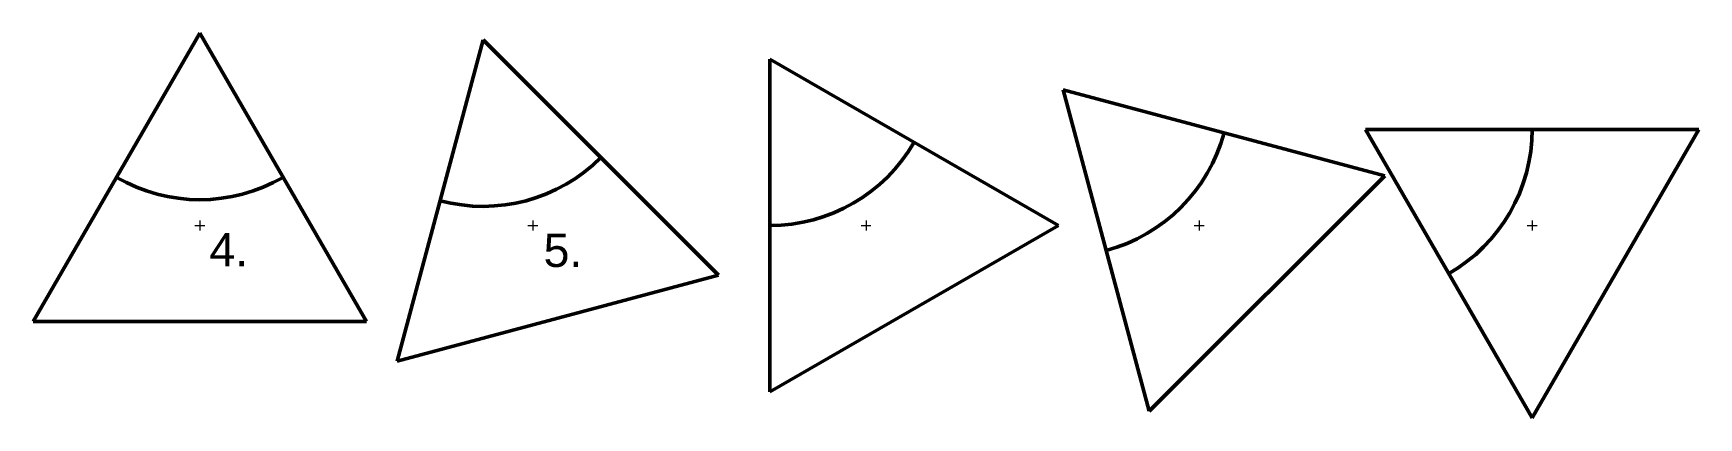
# Model space of a CAD drawing. Header units: millimetres. Extents: x 10 to 110, y 8 to 32.
import ezdxf

# ---------------------------------------------------------------- set-up
doc = ezdxf.new("R2010")
doc.units = ezdxf.units.MM
doc.layers.get('0').update_dxf_attribs({"lineweight": 0})
doc.layers.add('auxiliary', color=1, linetype='Continuous', lineweight=13)
doc.layers.add('construction', color=7, linetype='Continuous', lineweight=50)
doc.styles.add('textstyle0', font='')
doc.styles.add('textstyle1', font='')
doc.styles.get('textstyle0').set_extended_font_data('Arial')
doc.styles.get('textstyle1').set_extended_font_data('Arial')

msp = doc.modelspace()

# ---------------------------------------------------------------- linework, layer by layer
at = {"layer": 'auxiliary'}
for p, q in [((19.7, 20), (20.3, 20)), ((20, 20.3), (20, 19.7)), ((39.7, 20), (40.3, 20)), ((40, 20.3), (40, 19.7)), ((59.7, 20), (60.3, 20)), ((60, 20.3), (60, 19.7)), ((79.7, 20), (80.3, 20)), ((80, 20.3), (80, 19.7)), ((99.7, 20), (100.3, 20)), ((100, 20.3), (100, 19.7))]:
    msp.add_line(p, q, dxfattribs=at)
at = {"layer": 'construction'}
for p, q in [((20, 31.55), (10, 14.23)), ((30, 14.23), (20, 31.55)), ((37.01, 31.15), (31.84, 11.84)), ((51.15, 17.01), (37.01, 31.15)), ((71.55, 20), (54.23, 30)), ((54.23, 30), (54.23, 10)), ((91.15, 22.99), (71.84, 28.16)), ((71.84, 28.16), (77.01, 8.85)), ((110, 25.77), (90, 25.77)), ((90, 25.77), (100, 8.45)), ((100, 8.45), (110, 25.77)), ((77.01, 8.85), (91.15, 22.99)), ((54.23, 10), (71.55, 20)), ((31.84, 11.84), (51.15, 17.01)), ((10, 14.23), (30, 14.23))]:
    msp.add_line(p, q, dxfattribs=at)
for centre, start, end in [((71.84, 28.16), 285, 345), ((90, 25.77), 300, 360), ((37.01, 31.15), 255, 315), ((54.23, 30), 270, 330), ((20, 31.55), 240, 300)]:
    msp.add_arc(centre, 10, start, end, dxfattribs=at)

# ---------------------------------------------------------------- texts
at = {"char_height": 2, "attachment_point": 1}
for s, insert, style in [('4.', (20.57, 19.55), 'textstyle0'), ('5.', (40.64, 19.51), 'textstyle1')]:
    msp.add_mtext(s, dxfattribs=dict(at, insert=insert, style=style))

doc.saveas('drawing.dxf')
